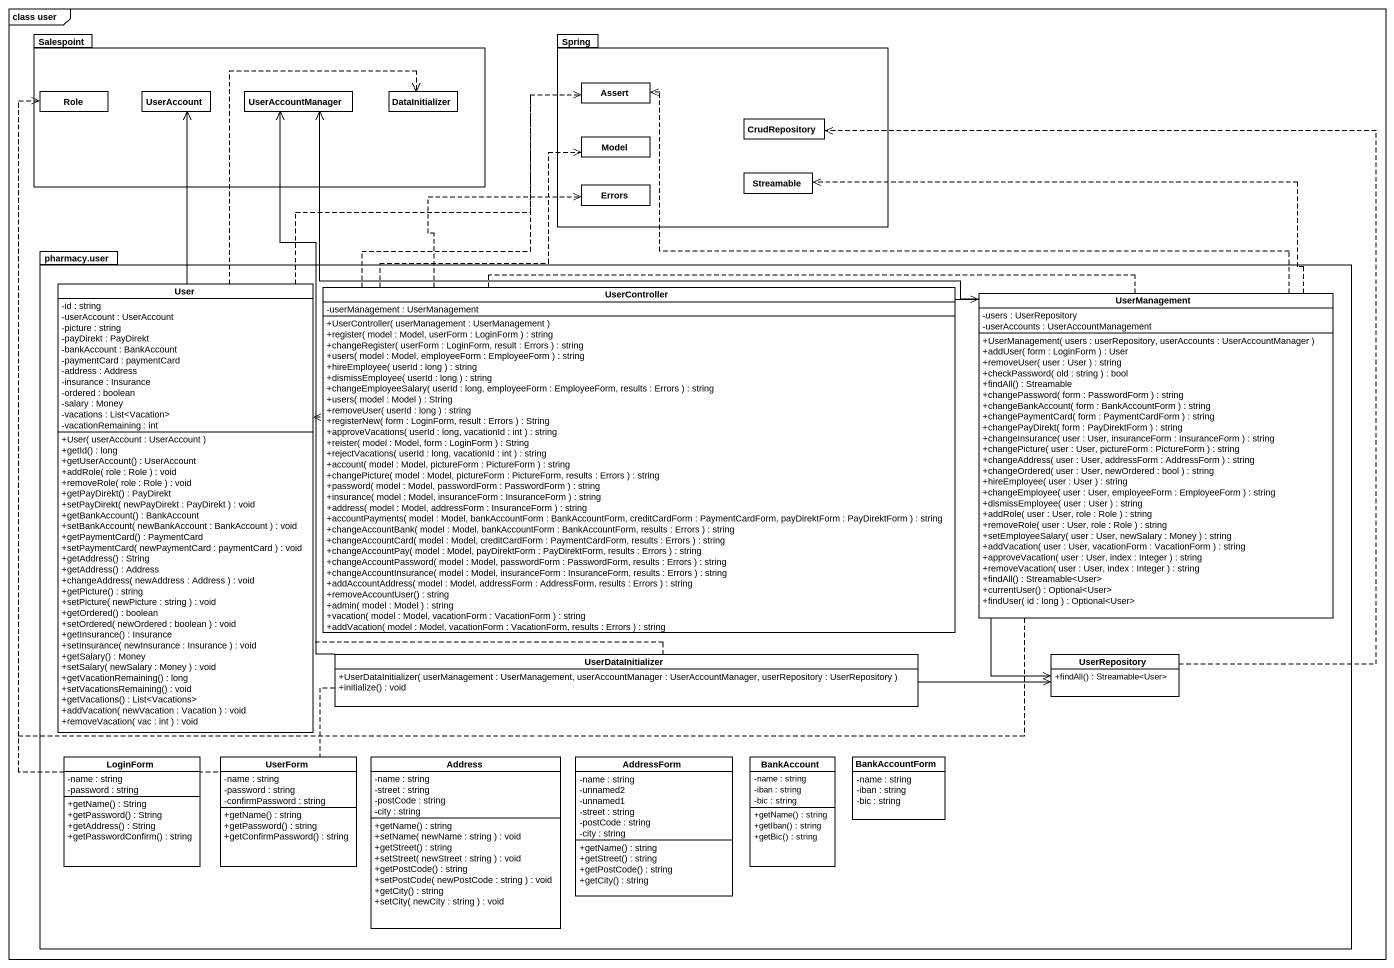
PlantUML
@startuml
mainframe class user
hide circle
hide empty members
skinparam classAttributeIconSize 0
package Salespoint {
  class Role
  class UserAccount
  class UserAccountManager
  class DataInitializer
}
package Spring {
  class Assert
  class CrudRepository
  class Model
  class Errors
  class Streamable
}
package "pharmacy.user" as pharmacy_user {
  class User {
    -id : string
    -userAccount : UserAccount
    -picture : string
    -payDirekt : PayDirekt
    -bankAccount : BankAccount
    -paymentCard : paymentCard
    -address : Address
    -insurance : Insurance
    -ordered : boolean
    -salary : Money
    -vacations : List<Vacation>
    -vacationRemaining : int
    +User( userAccount : UserAccount )
    +getId() : long
    +getUserAccount() : UserAccount
    +addRole( role : Role ) : void
    +removeRole( role : Role ) : void
    +getPayDirekt() : PayDirekt
    +setPayDirekt( newPayDirekt : PayDirekt ) : void
    +getBankAccount() : BankAccount
    +setBankAccount( newBankAccount : BankAccount ) : void
    +getPaymentCard() : PaymentCard
    +setPaymentCard( newPaymentCard : paymentCard ) : void
    +getAddress() : String
    +getAddress() : Address
    +changeAddress( newAddress : Address ) : void
    +getPicture() : string
    +setPicture( newPicture : string ) : void
    +getOrdered() : boolean
    +setOrdered( newOrdered : boolean ) : void
    +getInsurance() : Insurance
    +setInsurance( newInsurance : Insurance ) : void
    +getSalary() : Money
    +setSalary( newSalary : Money ) : void
    +getVacationRemaining() : long
    +setVacationsRemaining() : void
    +getVacations() : List<Vacations>
    +addVacation( newVacation : Vacation ) : void
    +removeVacation( vac : int ) : void
  }
  class UserController {
    -userManagement : UserManagement
    +UserController( userManagement : UserManagement )
    +register( model : Model, userForm : LoginForm ) : string
    +changeRegister( userForm : LoginForm, result : Errors ) : string
    +users( model : Model, employeeForm : EmployeeForm ) : string
    +hireEmployee( userId : long ) : string
    +dismissEmployee( userId : long ) : string
    +changeEmployeeSalary( userId : long, employeeForm : EmployeeForm, results : Errors ) : string
    +users( model : Model ) : String
    +removeUser( userId : long ) : string
    +registerNew( form : LoginForm, result : Errors ) : String
    +approveVacations( userId : long, vacationId : int ) : string
    +reister( model : Model, form : LoginForm ) : String
    +rejectVacations( userId : long, vacationId : int ) : string
    +account( model : Model, pictureForm : PictureForm ) : string
    +changePicture( model : Model, pictureForm : PictureForm, results : Errors ) : string
    +password( model : Model, passwordForm : PasswordForm ) : string
    +insurance( model : Model, insuranceForm : InsuranceForm ) : string
    +address( model : Model, addressForm : InsuranceForm ) : string
    +accountPayments( model : Model, bankAccountForm : BankAccountForm, creditCardForm : PaymentCardForm, payDirektForm : PayDirektForm ) : string
    +changeAccountBank( model : Model, bankAccountForm : BankAccountForm, results : Errors ) : string
    +changeAccountCard( model : Model, creditCardForm : PaymentCardForm, results : Errors ) : string
    +changeAccountPay( model : Model, payDirektForm : PayDirektForm, results : Errors ) : string
    +changeAccountPassword( model : Model, passwordForm : PasswordForm, results : Errors ) : string
    +changeAccountInsurance( model : Model, insuranceForm : InsuranceForm, results : Errors ) : string
    +addAccountAddress( model : Model, addressForm : AddressForm, results : Errors ) : string
    +removeAccountUser() : string
    +admin( model : Model ) : string
    +vacation( model : Model, vacationForm : VacationForm ) : string
    +addVacation( model : Model, vacationForm : VacationForm, results : Errors ) : string
  }
  class UserManagement {
    -users : UserRepository
    -userAccounts : UserAccountManagement
    +UserManagement( users : userRepository, userAccounts : UserAccountManager )
    +addUser( form : LoginForm ) : User
    +removeUser( user : User ) : string
    +checkPassword( old : string ) : bool
    +findAll() : Streamable
    +changePassword( form : PasswordForm ) : string
    +changeBankAccount( form : BankAccountForm ) : string
    +changePaymentCard( form : PaymentCardForm ) : string
    +changePayDirekt( form : PayDirektForm ) : string
    +changeInsurance( user : User, insuranceForm : InsuranceForm ) : string
    +changePicture( user : User, pictureForm : PictureForm ) : string
    +changeAddress( user : User, addressForm : AddressForm ) : string
    +changeOrdered( user : User, newOrdered : bool ) : string
    +hireEmployee( user : User ) : string
    +changeEmployee( user : User, employeeForm : EmployeeForm ) : string
    +dismissEmployee( user : User ) : string
    +addRole( user : User, role : Role ) : string
    +removeRole( user : User, role : Role ) : string
    +setEmployeeSalary( user : User, newSalary : Money ) : string
    +addVacation( user : User, vacationForm : VacationForm ) : string
    +approveVacation( user : User, index : Integer ) : string
    +removeVacation( user : User, index : Integer ) : string
    +findAll() : Streamable<User>
    +currentUser() : Optional<User>
    +findUser( id : long ) : Optional<User>
  }
  class UserDataInitializer {
    +UserDataInitializer( userManagement : UserManagement, userAccountManager : UserAccountManager, userRepository : UserRepository )
    +initialize() : void
  }
  class UserRepository {
    +findAll() : Streamable<User>
  }
  class LoginForm {
    -name : string
    -password : string
    +getName() : String
    +getPassword() : String
    +getAddress() : String
    +getPasswordConfirm() : string
  }
  class UserForm {
    -name : string
    -password : string
    -confirmPassword : string
    +getName() : string
    +getPassword() : string
    +getConfirmPassword() : string
  }
  class Address {
    -name : string
    -street : string
    -postCode : string
    -city : string
    +getName() : string
    +setName( newName : string ) : void
    +getStreet() : string
    +setStreet( newStreet : string ) : void
    +getPostCode() : string
    +setPostCode( newPostCode : string ) : void
    +getCity() : string
    +setCity( newCity : string ) : void
  }
  class AddressForm {
    -name : string
    -unnamed2
    -unnamed1
    -street : string
    -postCode : string
    -city : string
    +getName() : string
    +getStreet() : string
    +getPostCode() : string
    +getCity() : string
  }
  class BankAccount {
    -name : string
    -iban : string
    -bic : string
    +getName() : string
    +getIban() : string
    +getBic() : string
  }
  class BankAccountForm {
    -name : string
    -iban : string
    -bic : string
  }
}
User -up-> UserAccount
User .up.> DataInitializer
UserController .up.> Assert
UserController .up.> Model
UserController .up.> Errors
UserController -right-> UserManagement
UserManagement .left.> Role
UserManagement -left-> UserAccountManager
UserManagement .up.> Assert
UserManagement .up.> Streamable
UserManagement .left.> User
UserManagement --> UserRepository
UserDataInitializer .up.> Role
UserDataInitializer -up-> UserAccountManager
UserDataInitializer .up.> Assert
UserDataInitializer -right-> UserRepository
UserRepository .up.> CrudRepository
@enduml
